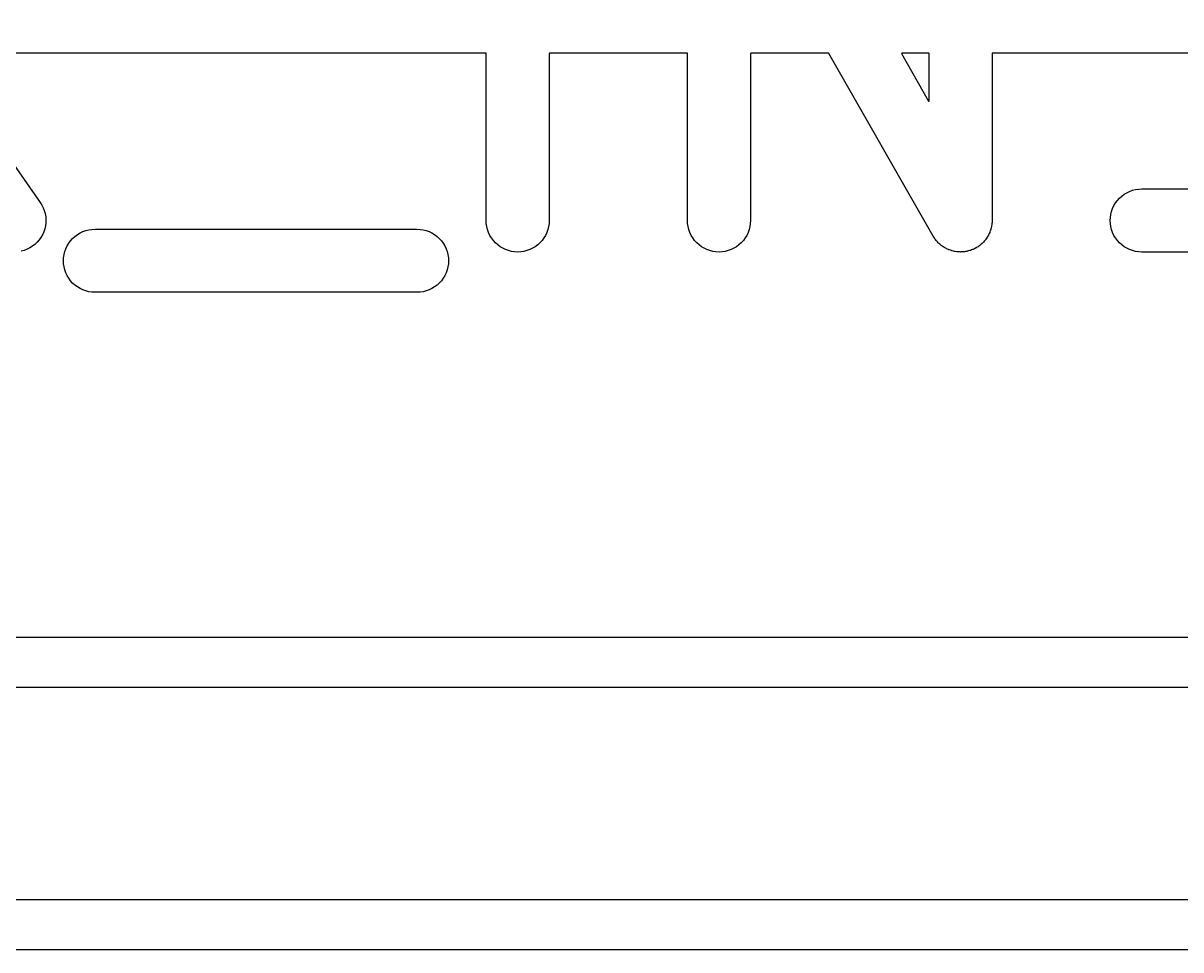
# Model space of a CAD drawing. Header units: metres. Extents: x 89 to 153, y -105 to 4.
# Drawn here: x 137.323 to 140.061, y -104.78 to -102.588 of the extents above; entities that cross this region are included whole.
import ezdxf

# ---------------------------------------------------------------- set-up
doc = ezdxf.new("R2010")
doc.units = ezdxf.units.M

msp = doc.modelspace()

# ---------------------------------------------------------------- linework, layer by layer
for points in [[(142.7995, -94.68), (142.7995, -104.72), (142.7992, -104.7258), (142.7984, -104.7316), (142.797, -104.7373), (142.795, -104.7428), (142.7925, -104.7481), (142.7895, -104.7531), (142.786, -104.7578), (142.7821, -104.7621), (142.7778, -104.766), (142.7731, -104.7695), (142.7681, -104.7725), (142.7628, -104.775), (142.7573, -104.777), (142.7516, -104.7784), (142.7458, -104.7792), (142.74, -104.7795), (135.3, -104.7795)], [(137.1167, -102.6603), (137.363, -103.0121), (137.3669, -103.0183), (137.3701, -103.0248), (137.3727, -103.0316), (137.3747, -103.0387), (137.3759, -103.0459), (137.3764, -103.0532), (137.3762, -103.0605), (137.3753, -103.0678), (137.3737, -103.0749), (137.3714, -103.0818), (137.3684, -103.0885), (137.3648, -103.0949), (137.3605, -103.1008), (137.3557, -103.1064), (137.3504, -103.1114), (137.3446, -103.1159), (137.3385, -103.1198), (137.3319, -103.123), (137.3251, -103.1257), (137.318, -103.1276)], [(140.1792, -102.6595), (139.615, -102.6595), (139.615, -102.6595), (139.615, -102.6595), (139.615, -102.6595), (139.615, -102.6595), (139.615, -102.6595), (139.615, -102.6595), (139.615, -102.6595), (139.615, -102.6595), (139.615, -102.6595), (139.615, -102.6595), (139.615, -102.6595), (139.6149, -102.6595), (139.6149, -102.6595), (139.6149, -102.6595), (139.6149, -102.6595), (139.6149, -102.6595), (139.6149, -102.6595), (139.6149, -102.6596), (139.6149, -102.6596), (139.6149, -102.6596), (139.6149, -102.6596), (139.6149, -102.6596), (139.6149, -102.6596), (139.6148, -102.6596), (139.6148, -102.6596), (139.6148, -102.6596), (139.6148, -102.6596), (139.6148, -102.6596), (139.6148, -102.6596), (139.6148, -102.6596), (139.6148, -102.6596), (139.6148, -102.6596), (139.6148, -102.6596), (139.6148, -102.6596), (139.6148, -102.6596), (139.6148, -102.6596), (139.6148, -102.6596), (139.6147, -102.6596), (139.6147, -102.6596), (139.6147, -102.6596), (139.6147, -102.6596), (139.6147, -102.6596), (139.6147, -102.6596), (139.6147, -102.6597), (139.6147, -102.6597), (139.6147, -102.6597), (139.6147, -102.6597), (139.6147, -102.6597), (139.6147, -102.6597), (139.6147, -102.6597), (139.6147, -102.6597), (139.6147, -102.6597), (139.6147, -102.6597), (139.6146, -102.6597), (139.6146, -102.6597), (139.6146, -102.6597), (139.6146, -102.6597), (139.6146, -102.6597), (139.6146, -102.6597), (139.6146, -102.6598), (139.6146, -102.6598), (139.6146, -102.6598), (139.6146, -102.6598), (139.6146, -102.6598), (139.6146, -102.6598), (139.6146, -102.6598), (139.6146, -102.6598), (139.6146, -102.6598), (139.6146, -102.6598), (139.6146, -102.6598), (139.6146, -102.6598), (139.6146, -102.6598), (139.6146, -102.6598), (139.6146, -102.6599), (139.6146, -102.6599), (139.6146, -102.6599), (139.6146, -102.6599), (139.6146, -102.6599), (139.6146, -102.6599), (139.6146, -102.6599), (139.6146, -102.6599), (139.6146, -102.6599), (139.6145, -102.6599), (139.6145, -102.6599), (139.6145, -102.6599), (139.6145, -102.6599), (139.6145, -102.66), (139.6145, -102.66), (139.6145, -102.66), (139.6145, -102.66), (139.6145, -102.66), (139.6145, -102.66), (139.6145, -102.66), (139.6145, -102.66), (139.6145, -102.66), (139.6145, -102.66), (139.6145, -102.66), (139.6145, -103.0548), (139.6144, -103.0574), (139.6144, -103.0574), (139.6144, -103.0574), (139.6144, -103.0574), (139.6144, -103.0574), (139.6144, -103.0574), (139.6144, -103.0574), (139.6144, -103.06), (139.6142, -103.0611), (139.6142, -103.0611), (139.6142, -103.0611), (139.6142, -103.0611), (139.6142, -103.0611), (139.6142, -103.0611), (139.6142, -103.0611), (139.6142, -103.0611), (139.6142, -103.0621), (139.6138, -103.0647), (139.6138, -103.0647), (139.6138, -103.0647), (139.6138, -103.0647), (139.6138, -103.0647), (139.6138, -103.0647), (139.6138, -103.0647), (139.6135, -103.0673), (139.6133, -103.0683), (139.6133, -103.0683), (139.6133, -103.0683), (139.6133, -103.0683), (139.6133, -103.0683), (139.6133, -103.0683), (139.6133, -103.0683), (139.6133, -103.0683), (139.6131, -103.0694), (139.6125, -103.0719), (139.6125, -103.0719), (139.6125, -103.0719), (139.6125, -103.0719), (139.6125, -103.0719), (139.6125, -103.0719), (139.6125, -103.0719), (139.6119, -103.0744), (139.6116, -103.0754), (139.6116, -103.0754), (139.6116, -103.0754), (139.6116, -103.0754), (139.6116, -103.0754), (139.6116, -103.0754), (139.6116, -103.0754), (139.6116, -103.0755), (139.6113, -103.0765), (139.6105, -103.0789), (139.6104, -103.0789), (139.6104, -103.0789), (139.6104, -103.0789), (139.6104, -103.0789), (139.6104, -103.0789), (139.6104, -103.0789), (139.6096, -103.0814), (139.6092, -103.0823), (139.6092, -103.0823), (139.6092, -103.0823), (139.6092, -103.0824), (139.6092, -103.0824), (139.6092, -103.0824), (139.6092, -103.0824), (139.6092, -103.0824), (139.6089, -103.0833), (139.6078, -103.0857), (139.6077, -103.0857), (139.6077, -103.0857), (139.6077, -103.0857), (139.6077, -103.0857), (139.6077, -103.0857), (139.6077, -103.0857), (139.6067, -103.0881), (139.6062, -103.089), (139.6062, -103.089), (139.6062, -103.089), (139.6062, -103.089), (139.6062, -103.089), (139.6062, -103.089), (139.6062, -103.089), (139.6062, -103.089), (139.6057, -103.09), (139.6044, -103.0922), (139.6044, -103.0922), (139.6044, -103.0922), (139.6044, -103.0922), (139.6044, -103.0922), (139.6044, -103.0922), (139.6044, -103.0922), (139.6031, -103.0945), (139.6025, -103.0953), (139.6025, -103.0953), (139.6025, -103.0953), (139.6025, -103.0953), (139.6025, -103.0953), (139.6025, -103.0953), (139.6025, -103.0953), (139.6025, -103.0953), (139.602, -103.0962), (139.6004, -103.0983), (139.6004, -103.0983), (139.6004, -103.0983), (139.6004, -103.0983), (139.6004, -103.0983), (139.6004, -103.0983), (139.6004, -103.0983), (139.5989, -103.1005), (139.5983, -103.1012), (139.5983, -103.1013), (139.5983, -103.1013), (139.5982, -103.1013), (139.5982, -103.1013), (139.5982, -103.1013), (139.5982, -103.1013), (139.5982, -103.1013), (139.5976, -103.1021), (139.5959, -103.104), (139.5959, -103.104), (139.5959, -103.104), (139.5959, -103.104), (139.5959, -103.104), (139.5959, -103.104), (139.5959, -103.104), (139.5942, -103.106), (139.5934, -103.1067), (139.5934, -103.1067), (139.5934, -103.1067), (139.5934, -103.1067), (139.5934, -103.1067), (139.5934, -103.1067), (139.5934, -103.1067), (139.5934, -103.1068), (139.5927, -103.1075), (139.5908, -103.1093), (139.5908, -103.1093), (139.5908, -103.1093), (139.5908, -103.1093), (139.5908, -103.1093), (139.5908, -103.1093), (139.5908, -103.1093), (139.5889, -103.1111), (139.5881, -103.1117), (139.5881, -103.1117), (139.5881, -103.1117), (139.5881, -103.1117), (139.5881, -103.1117), (139.5881, -103.1117), (139.5881, -103.1117), (139.5881, -103.1117), (139.5873, -103.1124), (139.5852, -103.114), (139.5852, -103.114), (139.5852, -103.114), (139.5852, -103.114), (139.5852, -103.114), (139.5852, -103.114), (139.5852, -103.114), (139.5831, -103.1156), (139.5823, -103.1162), (139.5823, -103.1162), (139.5823, -103.1162), (139.5823, -103.1162), (139.5823, -103.1162), (139.5822, -103.1162), (139.5822, -103.1162), (139.5822, -103.1162), (139.5814, -103.1168), (139.5792, -103.1181), (139.5792, -103.1181), (139.5792, -103.1181), (139.5792, -103.1181), (139.5792, -103.1181), (139.5792, -103.1181), (139.5792, -103.1181), (139.577, -103.1195), (139.5761, -103.12), (139.576, -103.12), (139.576, -103.12), (139.576, -103.12), (139.576, -103.12), (139.576, -103.12), (139.576, -103.12), (139.576, -103.12), (139.5751, -103.1206), (139.5728, -103.1217), (139.5728, -103.1217), (139.5728, -103.1217), (139.5728, -103.1217), (139.5728, -103.1217), (139.5728, -103.1217), (139.5728, -103.1217), (139.5705, -103.1228), (139.5695, -103.1232), (139.5695, -103.1232), (139.5695, -103.1232), (139.5695, -103.1232), (139.5695, -103.1232), (139.5695, -103.1232), (139.5695, -103.1232), (139.5695, -103.1232), (139.5685, -103.1237), (139.5661, -103.1246), (139.5661, -103.1246), (139.5661, -103.1246), (139.5661, -103.1246), (139.5661, -103.1246), (139.5661, -103.1246), (139.5661, -103.1246), (139.5636, -103.1255), (139.5626, -103.1258), (139.5626, -103.1258), (139.5626, -103.1258), (139.5626, -103.1258), (139.5626, -103.1258), (139.5626, -103.1258), (139.5626, -103.1258), (139.5626, -103.1258), (139.5616, -103.1261), (139.5591, -103.1268), (139.5591, -103.1268), (139.5591, -103.1268), (139.5591, -103.1268), (139.5591, -103.1268), (139.5591, -103.1268), (139.5591, -103.1268), (139.5566, -103.1275), (139.5556, -103.1277), (139.5556, -103.1277), (139.5556, -103.1277), (139.5556, -103.1277), (139.5556, -103.1277), (139.5556, -103.1277), (139.5556, -103.1277), (139.5555, -103.1277), (139.5545, -103.1279), (139.552, -103.1283), (139.552, -103.1283), (139.552, -103.1283), (139.552, -103.1283), (139.552, -103.1283), (139.552, -103.1283), (139.552, -103.1283), (139.5494, -103.1288), (139.5484, -103.1288), (139.5484, -103.1288), (139.5484, -103.1288), (139.5483, -103.1288), (139.5483, -103.1288), (139.5483, -103.1288), (139.5483, -103.1288), (139.5483, -103.1288), (139.5473, -103.129), (139.5447, -103.1291), (139.5447, -103.1291), (139.5447, -103.1291), (139.5447, -103.1291), (139.5447, -103.1291), (139.5447, -103.1291), (139.5447, -103.1291), (139.5421, -103.1293), (139.5411, -103.1293), (139.5411, -103.1293), (139.5411, -103.1293), (139.5411, -103.1293), (139.5411, -103.1293), (139.541, -103.1293), (139.541, -103.1293), (139.541, -103.1293), (139.54, -103.1294), (139.5374, -103.1292), (139.5374, -103.1292), (139.5374, -103.1292), (139.5374, -103.1292), (139.5374, -103.1292), (139.5374, -103.1292), (139.5374, -103.1292), (139.5348, -103.1292), (139.5338, -103.1291), (139.5338, -103.1291), (139.5338, -103.1291), (139.5337, -103.1291), (139.5337, -103.1291), (139.5337, -103.1291), (139.5337, -103.1291), (139.5337, -103.1291), (139.5327, -103.129), (139.5301, -103.1286), (139.5301, -103.1286), (139.5301, -103.1286), (139.5301, -103.1286), (139.5301, -103.1286), (139.5301, -103.1286), (139.5301, -103.1286), (139.5275, -103.1283), (139.5265, -103.1281), (139.5265, -103.1281), (139.5265, -103.1281), (139.5265, -103.1281), (139.5265, -103.1281), (139.5265, -103.1281), (139.5265, -103.1281), (139.5265, -103.1281), (139.5255, -103.1279), (139.5229, -103.1273), (139.5229, -103.1273), (139.5229, -103.1273), (139.5229, -103.1273), (139.5229, -103.1273), (139.5229, -103.1273), (139.5229, -103.1273), (139.5204, -103.1267), (139.5194, -103.1264), (139.5194, -103.1264), (139.5194, -103.1264), (139.5194, -103.1264), (139.5194, -103.1264), (139.5194, -103.1264), (139.5194, -103.1264), (139.5194, -103.1264), (139.5184, -103.1261), (139.5159, -103.1253), (139.5159, -103.1253), (139.5159, -103.1253), (139.5159, -103.1253), (139.5159, -103.1253), (139.5159, -103.1253), (139.5159, -103.1253), (139.5134, -103.1245), (139.5125, -103.124), (139.5125, -103.124), (139.5125, -103.124), (139.5125, -103.124), (139.5125, -103.124), (139.5125, -103.124), (139.5125, -103.124), (139.5125, -103.124), (139.5115, -103.1237), (139.5091, -103.1226), (139.5091, -103.1226), (139.5091, -103.1226), (139.5091, -103.1226), (139.5091, -103.1226), (139.5091, -103.1226), (139.5091, -103.1226), (139.5067, -103.1215), (139.5058, -103.121), (139.5058, -103.121), (139.5058, -103.121), (139.5058, -103.121), (139.5058, -103.121), (139.5058, -103.121), (139.5058, -103.121), (139.5058, -103.121), (139.5049, -103.1206), (139.5026, -103.1192), (139.5026, -103.1192), (139.5026, -103.1192), (139.5026, -103.1192), (139.5026, -103.1192), (139.5026, -103.1192), (139.5026, -103.1192), (139.5004, -103.1179), (139.4995, -103.1173), (139.4995, -103.1173), (139.4995, -103.1173), (139.4995, -103.1173), (139.4995, -103.1173), (139.4995, -103.1173), (139.4995, -103.1173), (139.4995, -103.1173), (139.4986, -103.1168), (139.4965, -103.1152), (139.4965, -103.1152), (139.4965, -103.1152), (139.4965, -103.1152), (139.4965, -103.1152), (139.4965, -103.1152), (139.4965, -103.1152), (139.4944, -103.1138), (139.4936, -103.1131), (139.4936, -103.1131), (139.4936, -103.1131), (139.4936, -103.1131), (139.4936, -103.1131), (139.4936, -103.1131), (139.4936, -103.1131), (139.4935, -103.1131), (139.4927, -103.1124), (139.4908, -103.1107), (139.4908, -103.1107), (139.4908, -103.1107), (139.4908, -103.1107), (139.4908, -103.1107), (139.4908, -103.1107), (139.4908, -103.1107), (139.4888, -103.109), (139.4881, -103.1082), (139.4881, -103.1082), (139.4881, -103.1082), (139.4881, -103.1082), (139.4881, -103.1082), (139.4881, -103.1082), (139.4881, -103.1082), (139.4881, -103.1082), (139.4873, -103.1075), (139.4855, -103.1056), (139.4855, -103.1056), (139.4855, -103.1056), (139.4855, -103.1056), (139.4855, -103.1056), (139.4855, -103.1056), (139.4855, -103.1056), (139.4837, -103.1037), (139.4831, -103.1029), (139.4831, -103.1029), (139.4831, -103.1029), (139.4831, -103.1029), (139.4831, -103.1029), (139.4831, -103.1029), (139.4831, -103.1029), (139.4831, -103.1029), (139.4824, -103.1021), (139.4808, -103.1), (139.4808, -103.1), (139.4808, -103.1), (139.4808, -103.1), (139.4808, -103.1), (139.4808, -103.1), (139.4808, -103.1), (139.4792, -103.098), (139.4787, -103.0971), (139.4787, -103.0971), (139.4787, -103.0971), (139.4787, -103.0971), (139.4787, -103.0971), (139.4786, -103.0971), (139.4786, -103.0971), (139.4786, -103.0971), (139.478, -103.0962), (139.4767, -103.094), (139.4767, -103.094), (139.4767, -103.094), (139.4767, -103.094), (139.4767, -103.094), (139.4767, -103.094), (139.4767, -103.094), (139.4753, -103.0918), (139.2284, -102.6598), (139.2284, -102.6598), (139.2284, -102.6598), (139.2284, -102.6598), (139.2284, -102.6598), (139.2284, -102.6598), (139.2284, -102.6597), (139.2284, -102.6597), (139.2284, -102.6597), (139.2284, -102.6597), (139.2284, -102.6597), (139.2284, -102.6597), (139.2284, -102.6597), (139.2284, -102.6597), (139.2284, -102.6597), (139.2283, -102.6597), (139.2283, -102.6597), (139.2283, -102.6597), (139.2283, -102.6597), (139.2283, -102.6597), (139.2283, -102.6597), (139.2283, -102.6597), (139.2283, -102.6597), (139.2283, -102.6596), (139.2283, -102.6596), (139.2283, -102.6596), (139.2283, -102.6596), (139.2283, -102.6596), (139.2283, -102.6596), (139.2283, -102.6596), (139.2283, -102.6596), (139.2283, -102.6596), (139.2282, -102.6596), (139.2282, -102.6596), (139.2282, -102.6596), (139.2282, -102.6596), (139.2282, -102.6596), (139.2282, -102.6596), (139.2282, -102.6596), (139.2282, -102.6596), (139.2282, -102.6596), (139.2282, -102.6596), (139.2282, -102.6596), (139.2282, -102.6596), (139.2282, -102.6596), (139.2281, -102.6596), (139.2281, -102.6596), (139.2281, -102.6596), (139.2281, -102.6596), (139.2281, -102.6596), (139.2281, -102.6595), (139.2281, -102.6595), (139.2281, -102.6595), (139.2281, -102.6595), (139.2281, -102.6595), (139.2281, -102.6595), (139.2281, -102.6595), (139.2281, -102.6595), (139.2281, -102.6595), (139.228, -102.6595), (139.228, -102.6595), (139.228, -102.6595), (139.228, -102.6595), (139.228, -102.6595), (139.228, -102.6595), (139.228, -102.6595), (139.228, -102.6595), (139.228, -102.6595), (139.0436, -102.6595), (139.0436, -102.6595), (139.0436, -102.6595), (139.0436, -102.6595), (139.0436, -102.6595), (139.0436, -102.6595), (139.0436, -102.6595), (139.0436, -102.6595), (139.0435, -102.6595), (139.0435, -102.6595), (139.0435, -102.6595), (139.0435, -102.6595), (139.0435, -102.6595), (139.0435, -102.6595), (139.0435, -102.6595), (139.0435, -102.6595), (139.0435, -102.6595), (139.0435, -102.6595), (139.0435, -102.6596), (139.0435, -102.6596), (139.0435, -102.6596), (139.0434, -102.6596), (139.0434, -102.6596), (139.0434, -102.6596), (139.0434, -102.6596), (139.0434, -102.6596), (139.0434, -102.6596), (139.0434, -102.6596), (139.0434, -102.6596), (139.0434, -102.6596), (139.0434, -102.6596), (139.0434, -102.6596), (139.0434, -102.6596), (139.0434, -102.6596), (139.0434, -102.6596), (139.0433, -102.6596), (139.0433, -102.6596), (139.0433, -102.6596), (139.0433, -102.6596), (139.0433, -102.6596), (139.0433, -102.6596), (139.0433, -102.6596), (139.0433, -102.6596), (139.0433, -102.6596), (139.0433, -102.6597), (139.0433, -102.6597), (139.0433, -102.6597), (139.0433, -102.6597), (139.0433, -102.6597), (139.0433, -102.6597), (139.0432, -102.6597), (139.0432, -102.6597), (139.0432, -102.6597), (139.0432, -102.6597), (139.0432, -102.6597), (139.0432, -102.6597), (139.0432, -102.6597), (139.0432, -102.6597), (139.0432, -102.6597), (139.0432, -102.6597), (139.0432, -102.6598), (139.0432, -102.6598), (139.0432, -102.6598), (139.0432, -102.6598), (139.0432, -102.6598), (139.0432, -102.6598), (139.0432, -102.6598), (139.0432, -102.6598), (139.0432, -102.6598), (139.0432, -102.6598), (139.0432, -102.6598), (139.0432, -102.6598), (139.0431, -102.6598), (139.0431, -102.6598), (139.0431, -102.6599), (139.0431, -102.6599), (139.0431, -102.6599), (139.0431, -102.6599), (139.0431, -102.6599), (139.0431, -102.6599), (139.0431, -102.6599), (139.0431, -102.6599), (139.0431, -102.6599), (139.0431, -102.6599), (139.0431, -102.6599), (139.0431, -102.6599), (139.0431, -102.6599), (139.0431, -102.66), (139.0431, -102.66), (139.0431, -102.66), (139.0431, -102.66), (139.0431, -102.66), (139.0431, -102.66), (139.0431, -102.66), (139.0431, -102.66), (139.0431, -102.66), (139.0431, -102.66), (139.0431, -102.66), (139.0431, -103.0548), (139.0427, -103.0621), (139.0417, -103.0694), (139.0399, -103.0765), (139.0374, -103.0833), (139.0343, -103.09), (139.0305, -103.0962), (139.0262, -103.1021), (139.0213, -103.1075), (139.0159, -103.1124), (139.01, -103.1168), (139.0037, -103.1206), (138.9971, -103.1237), (138.9902, -103.1261), (138.9831, -103.1279), (138.9759, -103.129), (138.9686, -103.1294), (138.9613, -103.129), (138.954, -103.1279), (138.9469, -103.1261), (138.94, -103.1237), (138.9334, -103.1206), (138.9272, -103.1168), (138.9213, -103.1124), (138.9159, -103.1075), (138.911, -103.1021), (138.9066, -103.0962), (138.9028, -103.09), (138.8997, -103.0833), (138.8972, -103.0765), (138.8955, -103.0694), (138.8944, -103.0621), (138.894, -103.0548), (138.894, -102.66), (138.894, -102.66), (138.894, -102.66), (138.894, -102.66), (138.894, -102.66), (138.894, -102.66), (138.894, -102.66), (138.894, -102.66), (138.894, -102.66), (138.894, -102.66), (138.894, -102.66), (138.894, -102.6599), (138.894, -102.6599), (138.894, -102.6599), (138.894, -102.6599), (138.894, -102.6599), (138.894, -102.6599), (138.894, -102.6599), (138.894, -102.6599), (138.894, -102.6599), (138.894, -102.6599), (138.894, -102.6599), (138.894, -102.6599), (138.894, -102.6599), (138.894, -102.6598), (138.894, -102.6598), (138.894, -102.6598), (138.894, -102.6598), (138.894, -102.6598), (138.894, -102.6598), (138.894, -102.6598), (138.894, -102.6598), (138.894, -102.6598), (138.894, -102.6598), (138.894, -102.6598), (138.894, -102.6598), (138.8939, -102.6598), (138.8939, -102.6598), (138.8939, -102.6597), (138.8939, -102.6597), (138.8939, -102.6597), (138.8939, -102.6597), (138.8939, -102.6597), (138.8939, -102.6597), (138.8939, -102.6597), (138.8939, -102.6597), (138.8939, -102.6597), (138.8939, -102.6597), (138.8939, -102.6597), (138.8939, -102.6597), (138.8939, -102.6597), (138.8939, -102.6597), (138.8939, -102.6597), (138.8939, -102.6597), (138.8939, -102.6596), (138.8939, -102.6596), (138.8938, -102.6596), (138.8938, -102.6596), (138.8938, -102.6596), (138.8938, -102.6596), (138.8938, -102.6596), (138.8938, -102.6596), (138.8938, -102.6596), (138.8938, -102.6596), (138.8938, -102.6596), (138.8938, -102.6596), (138.8938, -102.6596), (138.8938, -102.6596), (138.8938, -102.6596), (138.8937, -102.6596), (138.8937, -102.6596), (138.8937, -102.6596), (138.8937, -102.6596), (138.8937, -102.6596), (138.8937, -102.6596), (138.8937, -102.6596), (138.8937, -102.6596), (138.8937, -102.6596), (138.8937, -102.6596), (138.8937, -102.6596), (138.8937, -102.6595), (138.8937, -102.6595), (138.8937, -102.6595), (138.8936, -102.6595), (138.8936, -102.6595), (138.8936, -102.6595), (138.8936, -102.6595), (138.8936, -102.6595), (138.8936, -102.6595), (138.8936, -102.6595), (138.8936, -102.6595), (138.8936, -102.6595), (138.8936, -102.6595), (138.8936, -102.6595), (138.8936, -102.6595), (138.8935, -102.6595), (138.8935, -102.6595), (138.8935, -102.6595), (138.5674, -102.6595), (138.5674, -102.6595), (138.5674, -102.6595), (138.5674, -102.6595), (138.5674, -102.6595), (138.5674, -102.6595), (138.5674, -102.6595), (138.5674, -102.6595), (138.5674, -102.6595), (138.5673, -102.6595), (138.5673, -102.6595), (138.5673, -102.6595), (138.5673, -102.6595), (138.5673, -102.6595), (138.5673, -102.6595), (138.5673, -102.6595), (138.5673, -102.6595), (138.5673, -102.6595), (138.5673, -102.6596), (138.5673, -102.6596), (138.5673, -102.6596), (138.5673, -102.6596), (138.5673, -102.6596), (138.5672, -102.6596), (138.5672, -102.6596), (138.5672, -102.6596), (138.5672, -102.6596), (138.5672, -102.6596), (138.5672, -102.6596), (138.5672, -102.6596), (138.5672, -102.6596), (138.5672, -102.6596), (138.5672, -102.6596), (138.5672, -102.6596), (138.5672, -102.6596), (138.5672, -102.6596), (138.5671, -102.6596), (138.5671, -102.6596), (138.5671, -102.6596), (138.5671, -102.6596), (138.5671, -102.6596), (138.5671, -102.6596), (138.5671, -102.6596), (138.5671, -102.6596), (138.5671, -102.6597), (138.5671, -102.6597), (138.5671, -102.6597), (138.5671, -102.6597), (138.5671, -102.6597), (138.5671, -102.6597), (138.5671, -102.6597), (138.567, -102.6597), (138.567, -102.6597), (138.567, -102.6597), (138.567, -102.6597), (138.567, -102.6597), (138.567, -102.6597), (138.567, -102.6597), (138.567, -102.6597), (138.567, -102.6597), (138.567, -102.6598), (138.567, -102.6598), (138.567, -102.6598), (138.567, -102.6598), (138.567, -102.6598), (138.567, -102.6598), (138.567, -102.6598), (138.567, -102.6598), (138.567, -102.6598), (138.567, -102.6598), (138.567, -102.6598), (138.567, -102.6598), (138.567, -102.6598), (138.567, -102.6598), (138.567, -102.6599), (138.5669, -102.6599), (138.5669, -102.6599), (138.5669, -102.6599), (138.5669, -102.6599), (138.5669, -102.6599), (138.5669, -102.6599), (138.5669, -102.6599), (138.5669, -102.6599), (138.5669, -102.6599), (138.5669, -102.6599), (138.5669, -102.6599), (138.5669, -102.6599), (138.5669, -102.66), (138.5669, -102.66), (138.5669, -102.66), (138.5669, -102.66), (138.5669, -102.66), (138.5669, -102.66), (138.5669, -102.66), (138.5669, -102.66), (138.5669, -102.66), (138.5669, -102.66), (138.5669, -102.66), (138.5669, -103.0548), (138.5666, -103.0621), (138.5655, -103.0694), (138.5637, -103.0765), (138.5612, -103.0833), (138.5581, -103.09), (138.5544, -103.0962), (138.55, -103.1021), (138.5451, -103.1075), (138.5397, -103.1124), (138.5338, -103.1168), (138.5275, -103.1206), (138.5209, -103.1237), (138.514, -103.1261), (138.5069, -103.1279), (138.4997, -103.129), (138.4924, -103.1294), (138.4851, -103.129), (138.4778, -103.1279), (138.4707, -103.1261), (138.4639, -103.1237), (138.4572, -103.1206), (138.451, -103.1168), (138.4451, -103.1124), (138.4397, -103.1075), (138.4348, -103.1021), (138.4304, -103.0962), (138.4266, -103.09), (138.4235, -103.0833), (138.4211, -103.0765), (138.4193, -103.0694), (138.4182, -103.0621), (138.4178, -103.0548), (138.4178, -102.66), (138.4178, -102.66), (138.4178, -102.66), (138.4178, -102.66), (138.4178, -102.66), (138.4178, -102.66), (138.4178, -102.66), (138.4178, -102.66), (138.4178, -102.66), (138.4178, -102.66), (138.4178, -102.66), (138.4178, -102.6599), (138.4178, -102.6599), (138.4178, -102.6599), (138.4178, -102.6599), (138.4178, -102.6599), (138.4178, -102.6599), (138.4178, -102.6599), (138.4178, -102.6599), (138.4178, -102.6599), (138.4178, -102.6599), (138.4178, -102.6599), (138.4178, -102.6599), (138.4178, -102.6599), (138.4178, -102.6598), (138.4178, -102.6598), (138.4178, -102.6598), (138.4178, -102.6598), (138.4178, -102.6598), (138.4178, -102.6598), (138.4178, -102.6598), (138.4178, -102.6598), (138.4178, -102.6598), (138.4178, -102.6598), (138.4178, -102.6598), (138.4178, -102.6598), (138.4178, -102.6598), (138.4178, -102.6598), (138.4178, -102.6597), (138.4177, -102.6597), (138.4177, -102.6597), (138.4177, -102.6597), (138.4177, -102.6597), (138.4177, -102.6597), (138.4177, -102.6597), (138.4177, -102.6597), (138.4177, -102.6597), (138.4177, -102.6597), (138.4177, -102.6597), (138.4177, -102.6597), (138.4177, -102.6597), (138.4177, -102.6597), (138.4177, -102.6597), (138.4177, -102.6597), (138.4177, -102.6596), (138.4177, -102.6596), (138.4177, -102.6596), (138.4176, -102.6596), (138.4176, -102.6596), (138.4176, -102.6596), (138.4176, -102.6596), (138.4176, -102.6596), (138.4176, -102.6596), (138.4176, -102.6596), (138.4176, -102.6596), (138.4176, -102.6596), (138.4176, -102.6596), (138.4176, -102.6596), (138.4176, -102.6596), (138.4176, -102.6596), (138.4176, -102.6596), (138.4175, -102.6596), (138.4175, -102.6596), (138.4175, -102.6596), (138.4175, -102.6596), (138.4175, -102.6596), (138.4175, -102.6596), (138.4175, -102.6596), (138.4175, -102.6596), (138.4175, -102.6596), (138.4175, -102.6595), (138.4175, -102.6595), (138.4175, -102.6595), (138.4175, -102.6595), (138.4174, -102.6595), (138.4174, -102.6595), (138.4174, -102.6595), (138.4174, -102.6595), (138.4174, -102.6595), (138.4174, -102.6595), (138.4174, -102.6595), (138.4174, -102.6595), (138.4174, -102.6595), (138.4174, -102.6595), (138.4174, -102.6595), (138.4174, -102.6595), (138.4174, -102.6595), (138.4173, -102.6595), (137.1171, -102.6595)], [(139.4008, -102.6595), (139.4008, -102.6595), (139.4008, -102.6595), (139.4008, -102.6595), (139.4008, -102.6595), (139.4008, -102.6595), (139.4008, -102.6595), (139.4008, -102.6595), (139.4008, -102.6595), (139.4008, -102.6595), (139.4007, -102.6595), (139.4007, -102.6595), (139.4007, -102.6595), (139.4007, -102.6595), (139.4007, -102.6595), (139.4007, -102.6595), (139.4007, -102.6595), (139.4007, -102.6596), (139.4007, -102.6596), (139.4007, -102.6596), (139.4007, -102.6596), (139.4007, -102.6596), (139.4006, -102.6596), (139.4006, -102.6596), (139.4006, -102.6596), (139.4006, -102.6596), (139.4006, -102.6596), (139.4006, -102.6596), (139.4006, -102.6596), (139.4006, -102.6596), (139.4006, -102.6596), (139.4006, -102.6596), (139.4006, -102.6596), (139.4006, -102.6596), (139.4006, -102.6596), (139.4005, -102.6596), (139.4005, -102.6596), (139.4005, -102.6596), (139.4005, -102.6596), (139.4005, -102.6596), (139.4005, -102.6596), (139.4005, -102.6596), (139.4005, -102.6596), (139.4005, -102.6597), (139.4005, -102.6597), (139.4005, -102.6597), (139.4005, -102.6597), (139.4005, -102.6597), (139.4005, -102.6597), (139.4005, -102.6597), (139.4005, -102.6597), (139.4005, -102.6597), (139.4004, -102.6597), (139.4004, -102.6597), (139.4004, -102.6597), (139.4004, -102.6597), (139.4004, -102.6597), (139.4004, -102.6597), (139.4004, -102.6597), (139.4004, -102.6598), (139.4004, -102.6598), (139.4004, -102.6598), (139.4004, -102.6598), (139.4004, -102.6598), (139.4004, -102.6598), (139.4004, -102.6598), (139.4004, -102.6598), (139.4004, -102.6598), (139.4004, -102.6598), (139.4004, -102.6598), (139.4004, -102.6598), (139.4004, -102.6598), (139.4004, -102.6598), (139.4004, -102.6599), (139.4004, -102.6599), (139.4004, -102.6599), (139.4004, -102.6599), (139.4003, -102.6599), (139.4003, -102.6599), (139.4003, -102.6599), (139.4003, -102.6599), (139.4003, -102.6599), (139.4003, -102.6599), (139.4003, -102.6599), (139.4003, -102.6599), (139.4003, -102.66), (139.4003, -102.66), (139.4003, -102.66), (139.4003, -102.66), (139.4003, -102.66), (139.4003, -102.66), (139.4003, -102.66), (139.4003, -102.66), (139.4003, -102.66), (139.4003, -102.66), (139.4003, -102.66), (139.4003, -102.66), (139.4003, -102.6601), (139.4003, -102.6601), (139.4003, -102.6601), (139.4003, -102.6601), (139.4003, -102.6601), (139.4003, -102.6601), (139.4003, -102.6601), (139.4003, -102.6601), (139.4003, -102.6601), (139.4003, -102.6601), (139.4003, -102.6601), (139.4003, -102.6601), (139.4003, -102.6602), (139.4003, -102.6602), (139.4003, -102.6602), (139.4004, -102.6602), (139.4004, -102.6602), (139.4004, -102.6602), (139.4004, -102.6602), (139.4004, -102.6602), (139.4004, -102.6602), (139.4004, -102.6602), (139.4004, -102.6602), (139.4004, -102.6602), (139.4004, -102.6602), (139.4004, -102.6603), (139.4004, -102.6603), (139.4004, -102.6603), (139.4004, -102.6603), (139.4004, -102.6603), (139.4645, -102.7725), (139.4645, -102.7725), (139.4645, -102.7725), (139.4645, -102.7725), (139.4645, -102.7725), (139.4645, -102.7725), (139.4646, -102.7725), (139.4646, -102.7725), (139.4646, -102.7726), (139.4646, -102.7726), (139.4646, -102.7726), (139.4646, -102.7726), (139.4646, -102.7726), (139.4646, -102.7726), (139.4646, -102.7726), (139.4646, -102.7726), (139.4646, -102.7726), (139.4646, -102.7726), (139.4646, -102.7726), (139.4646, -102.7726), (139.4646, -102.7726), (139.4646, -102.7726), (139.4646, -102.7726), (139.4646, -102.7726), (139.4647, -102.7727), (139.4647, -102.7727), (139.4647, -102.7727), (139.4647, -102.7727), (139.4647, -102.7727), (139.4647, -102.7727), (139.4647, -102.7727), (139.4647, -102.7727), (139.4647, -102.7727), (139.4647, -102.7727), (139.4647, -102.7727), (139.4647, -102.7727), (139.4647, -102.7727), (139.4647, -102.7727), (139.4647, -102.7727), (139.4648, -102.7727), (139.4648, -102.7727), (139.4648, -102.7727), (139.4648, -102.7727), (139.4648, -102.7727), (139.4648, -102.7727), (139.4648, -102.7727), (139.4648, -102.7727), (139.4648, -102.7727), (139.4648, -102.7727), (139.4648, -102.7727), (139.4648, -102.7727), (139.4648, -102.7727), (139.4648, -102.7727), (139.4649, -102.7728), (139.4649, -102.7728), (139.4649, -102.7728), (139.4649, -102.7728), (139.4649, -102.7728), (139.4649, -102.7728), (139.4649, -102.7728), (139.4649, -102.7728), (139.4649, -102.7728), (139.4649, -102.7728), (139.4649, -102.7728), (139.4649, -102.7728), (139.465, -102.7728), (139.465, -102.7728), (139.465, -102.7728), (139.465, -102.7728), (139.465, -102.7728), (139.465, -102.7728), (139.465, -102.7728), (139.465, -102.7728), (139.465, -102.7728), (139.465, -102.7728), (139.465, -102.7728), (139.465, -102.7728), (139.4651, -102.7728), (139.4651, -102.7728), (139.4651, -102.7728), (139.4651, -102.7727), (139.4651, -102.7727), (139.4651, -102.7727), (139.4651, -102.7727), (139.4651, -102.7727), (139.4651, -102.7727), (139.4651, -102.7727), (139.4651, -102.7727), (139.4651, -102.7727), (139.4651, -102.7727), (139.4652, -102.7727), (139.4652, -102.7727), (139.4652, -102.7727), (139.4652, -102.7727), (139.4652, -102.7727), (139.4652, -102.7727), (139.4652, -102.7727), (139.4652, -102.7727), (139.4652, -102.7727), (139.4652, -102.7727), (139.4652, -102.7727), (139.4652, -102.7727), (139.4652, -102.7727), (139.4652, -102.7727), (139.4653, -102.7727), (139.4653, -102.7727), (139.4653, -102.7727), (139.4653, -102.7727), (139.4653, -102.7726), (139.4653, -102.7726), (139.4653, -102.7726), (139.4653, -102.7726), (139.4653, -102.7726), (139.4653, -102.7726), (139.4653, -102.7726), (139.4653, -102.7726), (139.4653, -102.7726), (139.4653, -102.7726), (139.4653, -102.7726), (139.4653, -102.7726), (139.4654, -102.7726), (139.4654, -102.7726), (139.4654, -102.7726), (139.4654, -102.7726), (139.4654, -102.7726), (139.4654, -102.7725), (139.4654, -102.7725), (139.4654, -102.7725), (139.4654, -102.7725), (139.4654, -102.7725), (139.4654, -102.7725), (139.4654, -102.7725), (139.4654, -102.7725), (139.4654, -102.7725), (139.4654, -102.7725), (139.4654, -102.7725), (139.4654, -102.7725), (139.4654, -102.7725), (139.4654, -102.7724), (139.4654, -102.7724), (139.4654, -102.7724), (139.4654, -102.7724), (139.4654, -102.7724), (139.4654, -102.7724), (139.4654, -102.7724), (139.4654, -102.7724), (139.4654, -102.7724), (139.4654, -102.7724), (139.4654, -102.7724), (139.4654, -102.7724), (139.4655, -102.7724), (139.4655, -102.7724), (139.4655, -102.7723), (139.4655, -102.7723), (139.4655, -102.7723), (139.4655, -102.7723), (139.4655, -102.7723), (139.4655, -102.7723), (139.4655, -102.7723), (139.4655, -102.7723), (139.4655, -102.7723), (139.4655, -102.7723), (139.4655, -102.7723), (139.4655, -102.7723), (139.4655, -102.66), (139.4655, -102.66), (139.4655, -102.66), (139.4655, -102.66), (139.4655, -102.66), (139.4655, -102.66), (139.4655, -102.66), (139.4655, -102.66), (139.4655, -102.66), (139.4655, -102.66), (139.4655, -102.66), (139.4655, -102.6599), (139.4655, -102.6599), (139.4655, -102.6599), (139.4654, -102.6599), (139.4654, -102.6599), (139.4654, -102.6599), (139.4654, -102.6599), (139.4654, -102.6599), (139.4654, -102.6599), (139.4654, -102.6599), (139.4654, -102.6599), (139.4654, -102.6599), (139.4654, -102.6599), (139.4654, -102.6598), (139.4654, -102.6598), (139.4654, -102.6598), (139.4654, -102.6598), (139.4654, -102.6598), (139.4654, -102.6598), (139.4654, -102.6598), (139.4654, -102.6598), (139.4654, -102.6598), (139.4654, -102.6598), (139.4654, -102.6598), (139.4654, -102.6598), (139.4654, -102.6598), (139.4654, -102.6598), (139.4654, -102.6597), (139.4654, -102.6597), (139.4654, -102.6597), (139.4654, -102.6597), (139.4653, -102.6597), (139.4653, -102.6597), (139.4653, -102.6597), (139.4653, -102.6597), (139.4653, -102.6597), (139.4653, -102.6597), (139.4653, -102.6597), (139.4653, -102.6597), (139.4653, -102.6597), (139.4653, -102.6597), (139.4653, -102.6597), (139.4653, -102.6597), (139.4653, -102.6596), (139.4653, -102.6596), (139.4653, -102.6596), (139.4653, -102.6596), (139.4653, -102.6596), (139.4652, -102.6596), (139.4652, -102.6596), (139.4652, -102.6596), (139.4652, -102.6596), (139.4652, -102.6596), (139.4652, -102.6596), (139.4652, -102.6596), (139.4652, -102.6596), (139.4652, -102.6596), (139.4652, -102.6596), (139.4652, -102.6596), (139.4652, -102.6596), (139.4652, -102.6596), (139.4652, -102.6596), (139.4652, -102.6596), (139.4651, -102.6596), (139.4651, -102.6596), (139.4651, -102.6596), (139.4651, -102.6596), (139.4651, -102.6596), (139.4651, -102.6596), (139.4651, -102.6595), (139.4651, -102.6595), (139.4651, -102.6595), (139.4651, -102.6595), (139.4651, -102.6595), (139.4651, -102.6595), (139.465, -102.6595), (139.465, -102.6595), (139.465, -102.6595), (139.465, -102.6595), (139.465, -102.6595), (139.465, -102.6595), (139.465, -102.6595), (139.465, -102.6595), (139.465, -102.6595), (139.465, -102.6595), (139.465, -102.6595), (139.465, -102.6595), (139.4008, -102.6595), (139.4008, -102.6595)], [(140.54, -103.1294), (139.9686, -103.1294), (139.9613, -103.129), (139.954, -103.1279), (139.9469, -103.1261), (139.94, -103.1237), (139.9334, -103.1206), (139.9272, -103.1168), (139.9213, -103.1124), (139.9159, -103.1075), (139.911, -103.1021), (139.9066, -103.0962), (139.9028, -103.09), (139.8997, -103.0833), (139.8972, -103.0765), (139.8955, -103.0694), (139.8944, -103.0621), (139.894, -103.0548), (139.8944, -103.0475), (139.8955, -103.0403), (139.8972, -103.0332), (139.8997, -103.0263), (139.9028, -103.0197), (139.9066, -103.0134), (139.911, -103.0075), (139.9159, -103.0021), (139.9213, -102.9972), (139.9272, -102.9928), (139.9334, -102.9891), (139.94, -102.986), (139.9469, -102.9835), (139.954, -102.9817), (139.9613, -102.9806), (139.9686, -102.9803), (140.1792, -102.9803)], [(137.4639, -103.2189), (137.4572, -103.2158), (137.451, -103.212), (137.4451, -103.2077), (137.4397, -103.2028), (137.4348, -103.1973), (137.4304, -103.1915), (137.4266, -103.1852), (137.4235, -103.1786), (137.4211, -103.1717), (137.4193, -103.1646), (137.4182, -103.1574), (137.4178, -103.1501), (137.4182, -103.1428), (137.4193, -103.1355), (137.4211, -103.1284), (137.4235, -103.1215), (137.4266, -103.1149), (137.4304, -103.1086), (137.4348, -103.1028), (137.4397, -103.0974), (137.4451, -103.0924), (137.451, -103.0881), (137.4572, -103.0843), (137.4639, -103.0812), (137.4707, -103.0787), (137.4778, -103.077), (137.4851, -103.0759), (137.4924, -103.0755), (138.2543, -103.0755), (138.2616, -103.0759), (138.2688, -103.077), (138.2759, -103.0787), (138.2828, -103.0812), (138.2894, -103.0843), (138.2957, -103.0881), (138.3016, -103.0924), (138.307, -103.0974), (138.3119, -103.1028), (138.3163, -103.1086), (138.32, -103.1149), (138.3231, -103.1215), (138.3256, -103.1284), (138.3274, -103.1355), (138.3285, -103.1428), (138.3288, -103.1501), (138.3285, -103.1574), (138.3274, -103.1646), (138.3256, -103.1717), (138.3231, -103.1786), (138.32, -103.1852), (138.3163, -103.1915), (138.3119, -103.1973), (138.307, -103.2028), (138.3016, -103.2077), (138.2957, -103.212), (138.2894, -103.2158), (138.2828, -103.2189), (138.2759, -103.2214), (138.2688, -103.2232), (138.2616, -103.2242), (138.2543, -103.2246), (137.4924, -103.2246), (137.4851, -103.2242), (137.4778, -103.2232), (137.4707, -103.2214), (137.4639, -103.2189)], [(132.4, -104.0405), (142.68, -104.0405)], [(142.68, -104.1595), (132.4, -104.1595)], [(135.3, -104.6605), (142.68, -104.6605)]]:
    msp.add_lwpolyline(points)

doc.saveas('drawing.dxf')
